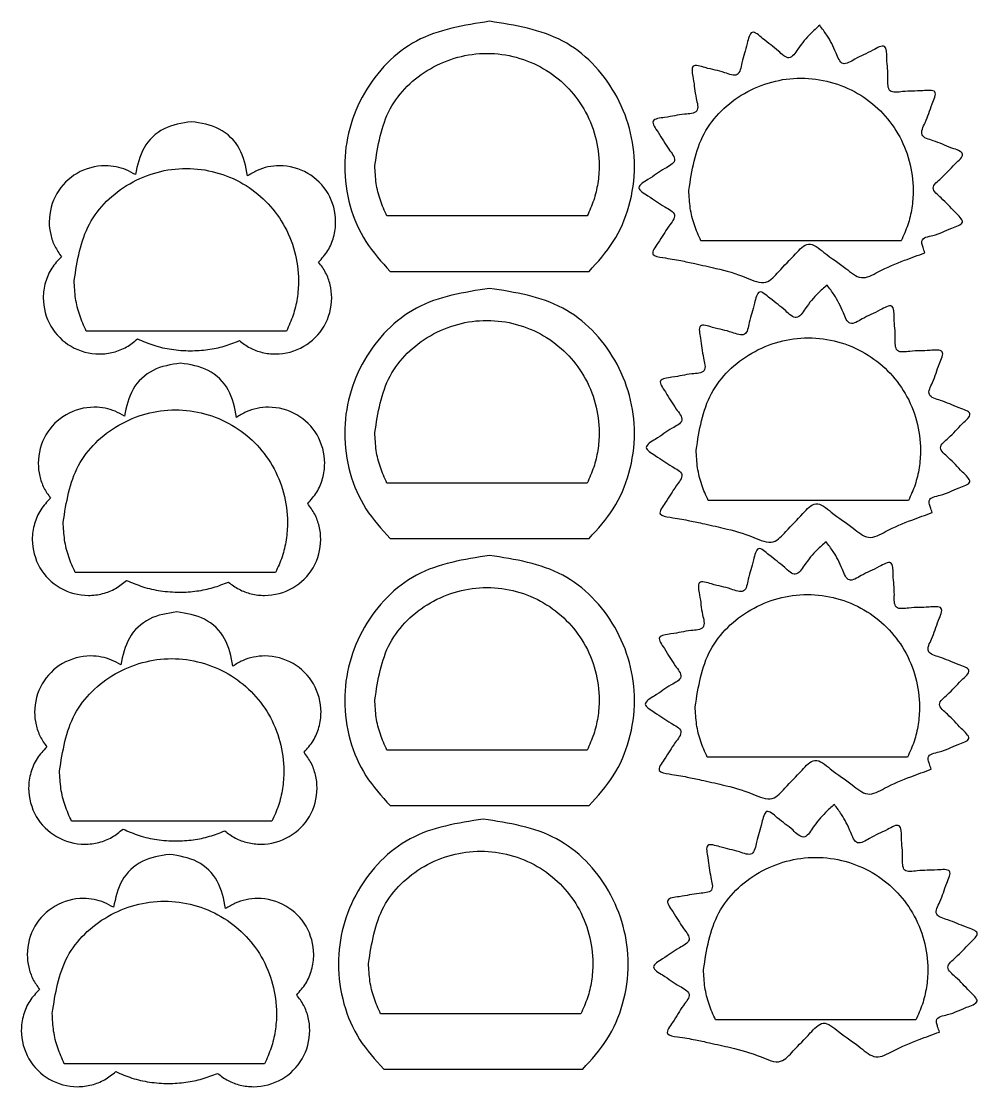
# Model space of a CAD drawing. Extents: x -3 to 216, y 122 to 273.
# Drawn here: x -3.2 to 102.1, y 155.1 to 272.6 of the extents above; entities that cross this region are included whole.
import ezdxf

# ---------------------------------------------------------------- set-up
doc = ezdxf.new("R2010")
doc.units = 0
doc.layers.get('0').update_dxf_attribs({"linetype": 'CONTINUOUS'})

msp = doc.modelspace()

# ---------------------------------------------------------------- linework, layer by layer
at = {"color": 7}
for points in [[(48.36642, 272.550775), (48.36642, 272.550775)], [(84.729729, 272.108826), (84.729729, 272.108826)], [(15.523263, 261.484684), (15.523263, 261.484684)], [(37.41267, 244.981192), (59.32017, 244.981192)], [(48.36642, 243.119028), (48.36642, 243.119028)], [(85.53608, 243.483433), (85.53608, 243.483433)], [(14.313738, 234.875162), (14.313738, 234.875162)], [(37.41267, 215.549445), (59.32017, 215.549445)], [(85.428246, 215.198075), (85.428246, 215.198075)], [(48.36642, 213.687283), (48.36642, 213.687283)], [(13.910564, 207.459288), (13.910564, 207.459288)], [(37.41267, 186.1177), (59.32017, 186.1177)], [(86.342426, 186.232646), (86.342426, 186.232646)], [(47.673463, 184.633677), (47.673463, 184.633677)], [(13.104845, 180.734297), (13.104845, 180.734297)], [(36.719713, 157.064093), (58.627213, 157.064093)]]:
    msp.add_lwpolyline(points, dxfattribs=at)
at = {"color": 1}
for points in [[(35.725396, 256.649247), (35.725396, 256.649247)], [(70.317984, 253.922653), (70.317984, 253.922653)], [(59.117413, 251.096327), (37.051361, 251.096327)], [(93.710004, 248.369733), (71.643948, 248.369733)], [(2.607866, 243.968133), (2.607866, 243.968133)], [(25.999852, 238.415213), (3.93383, 238.415213)], [(35.725396, 227.217499), (35.725396, 227.217499)], [(71.124332, 225.297259), (71.124332, 225.297259)], [(59.117413, 221.664579), (37.051361, 221.664579)], [(94.516352, 219.744339), (72.450297, 219.744339)], [(1.39834, 217.35861), (1.39834, 217.35861)], [(24.790329, 211.805691), (2.724305, 211.805691)], [(35.725396, 197.785754), (35.725396, 197.785754)], [(71.016498, 197.011901), (71.016498, 197.011901)], [(59.117413, 192.232834), (37.051361, 192.232834)], [(94.408518, 191.458981), (72.342462, 191.458981)], [(0.995166, 189.942737), (0.995166, 189.942737)], [(24.387152, 184.389817), (2.321131, 184.389817)], [(35.032439, 168.732148), (35.032439, 168.732148)], [(71.930681, 168.046472), (71.930681, 168.046472)], [(0.189447, 163.217746), (0.189447, 163.217746)], [(58.424456, 163.179228), (36.358404, 163.179228)], [(95.3227, 162.493552), (73.256645, 162.493552)], [(23.581436, 157.664826), (1.515412, 157.664826)]]:
    msp.add_lwpolyline(points, dxfattribs=at)
at = {"color": 7}
for points, knots in [([(48.36642, 272.550775), (45.552331, 272.111539), (40.007843, 271.246132), (33.90176, 264.899734), (32.002527, 257.886938), (32.818974, 252.194559), (34.536501, 248.145175), (36.458192, 246.031184), (37.41267, 244.981192)], [0, 0, 0, 0, 8.346868, 16.445503, 24.792376, 29.230811, 33.519421, 37.751571, 37.751571, 37.751571, 37.751571]), ([(59.32017, 244.981192), (60.2751, 246.031109), (62.197503, 248.144732), (63.914355, 252.194685), (64.730051, 257.886958), (62.831156, 264.899737), (56.724968, 271.246126), (51.180498, 272.111538), (48.36642, 272.550775)], [0, 0, 0, 0, 4.232803, 8.521205, 12.959568, 21.306442, 29.405082, 37.751938, 37.751938, 37.751938, 37.751938]), ([(84.729729, 272.108826), (84.389569, 271.812832), (83.47998, 271.021344), (82.550375, 269.865466), (81.393716, 268.061834), (79.868414, 269.631145), (78.816233, 270.275191), (77.116189, 271.85836), (76.664671, 269.579439), (76.184035, 268.445116), (75.875618, 266.269732), (73.838605, 267.096155), (72.616158, 267.249678), (70.416549, 268.004557), (70.935923, 265.740053), (70.962705, 264.510409), (71.570754, 262.397776), (69.37013, 262.327201), (68.190125, 261.97151), (65.871187, 261.769281), (67.265519, 259.90662), (67.787148, 258.78985), (69.199816, 257.104538), (67.224676, 256.144963), (66.292688, 255.3418), (64.262821, 254.214269), (66.293178, 253.083319), (67.223777, 252.278056), (69.201521, 251.314416), (67.778157, 249.632318), (67.267814, 248.520865), (65.880483, 246.728247), (67.900041, 246.451016), (69.249465, 246.229462), (70.445638, 245.962075), (70.971396, 245.84455)], [0, 0, 0, 0, 1.331565, 3.560607, 4.939311, 6.318974, 8.549424, 9.882001, 11.214615, 13.444811, 14.824472, 16.204969, 18.436737, 19.770189, 21.101666, 23.330712, 24.709372, 26.090937, 28.325038, 29.65949, 30.993416, 33.226167, 34.607134, 35.985459, 38.213336, 39.544592, 40.877142, 43.107751, 44.487405, 45.868491, 48.101844, 49.43579, 50.581078, 52.595111, 54.174569, 54.174569, 54.174569, 54.174569]), ([(96.30966, 247.03516), (96.242485, 247.227689), (96.124512, 247.565811), (95.986335, 247.980872), (95.937281, 248.72246), (97.742694, 248.970611), (98.751104, 249.638784), (100.989879, 250.303754), (99.232715, 251.839933), (98.491263, 252.822778), (96.755512, 254.179212), (98.493477, 255.5285), (99.239731, 256.50762), (100.996292, 258.032549), (98.774203, 258.716764), (97.696049, 259.309868), (95.562851, 259.840412), (96.598232, 261.779983), (96.879092, 262.97936), (97.859615, 265.086346), (95.552537, 264.811452), (94.325552, 264.918275), (92.161258, 264.539004), (92.319914, 266.728797), (92.092027, 267.937602), (92.132466, 270.258739), (90.136006, 269.068505), (88.970908, 268.660893), (87.148412, 267.447949), (86.39453, 269.455568), (85.725451, 270.781961), (85.00075, 271.747673), (84.729729, 272.108826)], [0, 0, 0, 0, 0.609973, 1.071244, 1.328631, 2.709123, 4.941395, 6.274757, 7.609893, 9.845055, 11.227272, 12.607433, 14.839139, 16.17218, 17.504455, 19.73472, 21.114129, 22.494181, 24.72518, 26.058177, 27.390818, 29.621045, 31.000726, 32.378785, 34.606446, 35.937378, 37.270748, 39.502473, 40.882903, 42.263451, 44.495607, 45.829058, 45.829058, 45.829058, 45.829058]), ([(15.523263, 261.484684), (14.477024, 261.325671), (12.416174, 261.012453), (9.99897, 258.715712), (9.571966, 256.683532), (9.35587, 255.655096)], [0, 0, 0, 0, 3.123182, 6.151944, 9.255207, 9.255207, 9.255207, 9.255207]), ([(21.700309, 255.510322), (21.502012, 256.561112), (21.110557, 258.63546), (18.675678, 260.998314), (16.584548, 261.320944), (15.523263, 261.484684)], [0, 0, 0, 0, 3.15566, 6.229542, 9.397267, 9.397267, 9.397267, 9.397267]), ([(9.35587, 255.655096), (9.023526, 255.843555), (8.353134, 256.223706), (7.221086, 256.550584), (5.360957, 256.738778), (2.797163, 256.049109), (0.439267, 253.691229), (-0.269408, 251.054051), (-0.031536, 249.051276), (0.421363, 247.729716), (0.942025, 246.982224), (1.20024, 246.611517)], [0, 0, 0, 0, 1.143051, 2.305719, 3.502275, 6.732525, 9.866012, 13.096263, 14.511971, 15.884152, 17.234196, 17.234196, 17.234196, 17.234196]), ([(29.537434, 246.013115), (29.895499, 246.417547), (30.616619, 247.232048), (31.255389, 248.780342), (31.561755, 250.961902), (30.829666, 253.690913), (28.471125, 256.049196), (25.878016, 256.746814), (23.960591, 256.538504), (22.752225, 256.16121), (22.049051, 255.726111), (21.700309, 255.510322)], [0, 0, 0, 0, 1.611289, 3.245034, 4.935447, 8.165698, 11.299185, 14.529435, 15.814135, 17.060597, 18.287052, 18.287052, 18.287052, 18.287052]), ([(70.971396, 245.84455), (71.754555, 245.673419), (73.691175, 245.250242), (76.162742, 244.591879), (78.794216, 243.324381), (80.457772, 245.292604), (81.789624, 246.563318), (83.503346, 248.554196), (85.567603, 246.685473), (87.294773, 245.65416), (89.275388, 243.870104), (91.598008, 245.214089), (93.807544, 246.131153), (95.557473, 246.763397), (96.30966, 247.03516)], [0, 0, 0, 0, 2.384837, 5.897302, 8.104331, 9.903418, 12.629675, 14.404161, 16.341781, 19.341995, 21.31136, 23.283139, 26.44172, 28.822942, 28.822942, 28.822942, 28.822942]), ([(1.20024, 246.611517), (0.819842, 246.202978), (0.054348, 245.380856), (-0.631812, 243.791854), (-0.955146, 241.574647), (-0.217342, 238.827815), (2.141358, 236.468631), (4.835171, 235.74605), (6.948197, 236.024555), (8.411299, 236.588241), (9.203769, 237.230037), (9.597161, 237.548633)], [0, 0, 0, 0, 1.664678, 3.349917, 5.094647, 8.324897, 11.458383, 14.688633, 16.274221, 17.807167, 19.31827, 19.31827, 19.31827, 19.31827]), ([(20.802707, 237.355599), (21.182499, 237.073763), (21.947469, 236.506095), (23.322871, 236.00839), (25.368869, 235.754651), (28.029352, 236.469542), (30.391972, 238.82597), (31.108907, 241.480224), (30.857116, 243.514592), (30.368474, 244.874923), (29.813063, 245.635614), (29.537434, 246.013115)], [0, 0, 0, 0, 1.41277, 2.845581, 4.327129, 7.559796, 10.696572, 13.927477, 15.391277, 16.80884, 18.205358, 18.205358, 18.205358, 18.205358]), ([(48.36642, 243.119028), (45.552331, 242.679793), (40.007843, 241.814385), (33.90176, 235.467987), (32.002527, 228.45519), (32.818974, 222.762811), (34.536501, 218.713427), (36.458192, 216.599436), (37.41267, 215.549445)], [0, 0, 0, 0, 8.346868, 16.445504, 24.792376, 29.230811, 33.519421, 37.751572, 37.751572, 37.751572, 37.751572]), ([(59.32017, 215.549445), (60.2751, 216.599361), (62.197503, 218.712984), (63.914355, 222.762937), (64.730051, 228.45521), (62.831155, 235.46799), (56.724968, 241.814379), (51.180498, 242.679791), (48.36642, 243.119028)], [0, 0, 0, 0, 4.232803, 8.521205, 12.959568, 21.306442, 29.405082, 37.751938, 37.751938, 37.751938, 37.751938]), ([(85.53608, 243.483433), (85.19592, 243.187439), (84.286329, 242.395952), (83.356724, 241.240073), (82.200067, 239.436441), (80.674764, 241.005752), (79.622583, 241.649798), (77.92254, 243.232967), (77.47102, 240.954046), (76.990384, 239.819723), (76.681969, 237.644337), (74.644955, 238.470762), (73.422508, 238.624284), (71.2229, 239.379163), (71.742272, 237.114659), (71.769054, 235.885015), (72.377106, 233.772382), (70.176479, 233.701807), (68.996474, 233.346116), (66.677535, 233.143888), (68.071869, 231.281226), (68.593497, 230.164456), (70.006168, 228.479144), (68.031026, 227.519569), (67.099038, 226.716407), (65.069169, 225.588876), (67.099527, 224.457925), (68.030126, 223.652662), (70.007873, 222.689023), (68.584505, 221.006925), (68.074163, 219.895472), (66.686832, 218.102853), (68.706389, 217.825622), (70.055814, 217.604069), (71.251989, 217.336682), (71.777747, 217.219156)], [0, 0, 0, 0, 1.331567, 3.560609, 4.939311, 6.318975, 8.549426, 9.882002, 11.214617, 13.444813, 14.824474, 16.204973, 18.43674, 19.770191, 21.101668, 23.330714, 24.709374, 26.090941, 28.325042, 29.659495, 30.993421, 33.226172, 34.60714, 35.985466, 38.213344, 39.5446, 40.87715, 43.107759, 44.487416, 45.868502, 48.101855, 49.435802, 50.58109, 52.595123, 54.174583, 54.174583, 54.174583, 54.174583]), ([(97.116008, 218.409767), (97.048834, 218.602296), (96.930861, 218.940418), (96.792683, 219.355479), (96.74363, 220.097067), (98.549043, 220.345217), (99.557452, 221.013391), (101.796227, 221.67836), (100.039063, 223.214539), (99.297611, 224.197385), (97.561861, 225.553818), (99.299825, 226.903106), (100.04608, 227.882226), (101.80264, 229.407156), (99.580551, 230.09137), (98.502397, 230.684475), (96.369199, 231.215019), (97.40458, 233.15459), (97.685441, 234.353966), (98.665964, 236.460952), (96.358885, 236.186058), (95.131901, 236.292881), (92.967609, 235.913612), (93.126265, 238.103403), (92.898376, 239.312209), (92.938818, 241.633346), (90.942355, 240.443112), (89.777258, 240.0355), (87.954763, 238.822556), (87.200881, 240.830175), (86.5318, 242.156567), (85.807101, 243.12228), (85.53608, 243.483433)], [0, 0, 0, 0, 0.609973, 1.071244, 1.328631, 2.709123, 4.941395, 6.274757, 7.609893, 9.845055, 11.227272, 12.607433, 14.839139, 16.17218, 17.504455, 19.73472, 21.114129, 22.494181, 24.72518, 26.058177, 27.390818, 29.621045, 31.000723, 32.378782, 34.606444, 35.937376, 37.270748, 39.502473, 40.882902, 42.26345, 44.495606, 45.829057, 45.829057, 45.829057, 45.829057]), ([(9.597161, 237.548633), (10.183455, 237.294706), (11.383677, 236.774882), (13.353254, 236.349606), (15.359659, 236.196689), (17.312796, 236.334114), (19.130439, 236.697851), (20.252907, 237.139348), (20.802707, 237.355599)], [0, 0, 0, 0, 1.91293, 3.916028, 6.009765, 7.931259, 9.774388, 11.543914, 11.543914, 11.543914, 11.543914]), ([(14.313738, 234.875162), (13.267498, 234.716149), (11.206649, 234.40293), (8.789447, 232.106189), (8.362441, 230.074009), (8.146344, 229.045574)], [0, 0, 0, 0, 3.123182, 6.151943, 9.255206, 9.255206, 9.255206, 9.255206]), ([(20.490786, 228.900799), (20.292489, 229.951589), (19.901034, 232.025938), (17.466154, 234.388792), (15.375024, 234.711421), (14.313738, 234.875162)], [0, 0, 0, 0, 3.15566, 6.229542, 9.39727, 9.39727, 9.39727, 9.39727]), ([(8.146344, 229.045574), (7.814, 229.234032), (7.143609, 229.614183), (6.01156, 229.941061), (4.151432, 230.129256), (1.587638, 229.439586), (-0.770258, 227.081706), (-1.478933, 224.444528), (-1.241061, 222.441753), (-0.788163, 221.120193), (-0.2675, 220.372701), (-0.009286, 220.001994)], [0, 0, 0, 0, 1.143051, 2.305719, 3.502275, 6.732525, 9.866012, 13.096263, 14.511971, 15.884152, 17.234196, 17.234196, 17.234196, 17.234196]), ([(28.327912, 219.403593), (28.685977, 219.808025), (29.407097, 220.622525), (30.045866, 222.17082), (30.352232, 224.352379), (29.620143, 227.08139), (27.261602, 229.439674), (24.668493, 230.137292), (22.751068, 229.928982), (21.542702, 229.551687), (20.839529, 229.116589), (20.490786, 228.900799)], [0, 0, 0, 0, 1.611289, 3.245034, 4.935447, 8.165698, 11.299185, 14.529435, 15.814135, 17.060597, 18.287052, 18.287052, 18.287052, 18.287052]), ([(-0.009286, 220.001994), (-0.389683, 219.593456), (-1.155177, 218.771333), (-1.841338, 217.182331), (-2.164672, 214.965124), (-1.426867, 212.218292), (0.931835, 209.859108), (3.625648, 209.136528), (5.738673, 209.415032), (7.201774, 209.978718), (7.994244, 210.620515), (8.387636, 210.93911)], [0, 0, 0, 0, 1.664678, 3.349917, 5.094647, 8.324897, 11.458384, 14.688635, 16.274223, 17.807167, 19.318269, 19.318269, 19.318269, 19.318269]), ([(19.593184, 210.746076), (19.972976, 210.464241), (20.737946, 209.896572), (22.113348, 209.398868), (24.159347, 209.145128), (26.819829, 209.860019), (29.182449, 212.216447), (29.899385, 214.870701), (29.647593, 216.905069), (29.158952, 218.2654), (28.60354, 219.026091), (28.327912, 219.403593)], [0, 0, 0, 0, 1.41277, 2.845581, 4.327129, 7.559796, 10.696572, 13.927477, 15.391277, 16.80884, 18.205358, 18.205358, 18.205358, 18.205358]), ([(71.777747, 217.219156), (72.560905, 217.048025), (74.497525, 216.624847), (76.969092, 215.966483), (79.600567, 214.698984), (81.264123, 216.667208), (82.595974, 217.937924), (84.309697, 219.928803), (86.373953, 218.060079), (88.101123, 217.028766), (90.081738, 215.244711), (92.404358, 216.588696), (94.613893, 217.50576), (96.363821, 218.138004), (97.116008, 218.409767)], [0, 0, 0, 0, 2.384835, 5.897301, 8.104331, 9.903418, 12.629676, 14.404163, 16.341782, 19.341996, 21.311362, 23.28314, 26.44172, 28.822942, 28.822942, 28.822942, 28.822942]), ([(85.428246, 215.198075), (85.088085, 214.902081), (84.178496, 214.110594), (83.248891, 212.954714), (82.092233, 211.151082), (80.56693, 212.720393), (79.514748, 213.36444), (77.814706, 214.947608), (77.363186, 212.668688), (76.882549, 211.534365), (76.574135, 209.358979), (74.537121, 210.185404), (73.314674, 210.338926), (71.115066, 211.093805), (71.63444, 208.829301), (71.66122, 207.599657), (72.269271, 205.487024), (70.068646, 205.416449), (68.888641, 205.060758), (66.569704, 204.858529), (67.964036, 202.995868), (68.485665, 201.879098), (69.898333, 200.193786), (67.923192, 199.234211), (66.991204, 198.431049), (64.961338, 197.303517), (66.991694, 196.172567), (67.922292, 195.367303), (69.900039, 194.403664), (68.476672, 192.721567), (67.966331, 191.610114), (66.579, 189.817495), (68.598557, 189.540264), (69.947982, 189.318711), (71.144155, 189.051323), (71.669913, 188.933798)], [0, 0, 0, 0, 1.331566, 3.560608, 4.939311, 6.318975, 8.549426, 9.882002, 11.214617, 13.444813, 14.824474, 16.204973, 18.43674, 19.770191, 21.101668, 23.330714, 24.709374, 26.09094, 28.32504, 29.659492, 30.993418, 33.226169, 34.607136, 35.985462, 38.213339, 39.544594, 40.877143, 43.107752, 44.487407, 45.868493, 48.101846, 49.435792, 50.58108, 52.595113, 54.174571, 54.174571, 54.174571, 54.174571]), ([(97.008177, 190.124409), (96.941002, 190.316937), (96.823029, 190.655059), (96.684852, 191.070121), (96.635798, 191.811709), (98.441211, 192.059859), (99.449621, 192.728032), (101.688396, 193.393002), (99.931231, 194.929181), (99.189778, 195.912026), (97.45403, 197.268461), (99.191994, 198.617748), (99.938248, 199.596868), (101.694809, 201.121798), (99.47272, 201.806012), (98.394566, 202.399117), (96.261368, 202.929661), (97.296749, 204.869231), (97.577609, 206.068608), (98.558132, 208.175594), (96.251053, 207.9007), (95.024069, 208.007523), (92.859775, 207.628253), (93.01843, 209.818045), (92.790542, 211.02685), (92.830984, 213.347988), (90.834522, 212.157754), (89.669424, 211.750141), (87.846928, 210.537197), (87.093046, 212.544816), (86.423966, 213.871209), (85.699266, 214.836922), (85.428246, 215.198075)], [0, 0, 0, 0, 0.609973, 1.071244, 1.328631, 2.709123, 4.941395, 6.274757, 7.609893, 9.845056, 11.227272, 12.607433, 14.839139, 16.17218, 17.504455, 19.73472, 21.114129, 22.494181, 24.72518, 26.058177, 27.390818, 29.621045, 31.000726, 32.378785, 34.606447, 35.937379, 37.27075, 39.502475, 40.882905, 42.263452, 44.495609, 45.82906, 45.82906, 45.82906, 45.82906]), ([(48.36642, 213.687283), (45.552331, 213.248048), (40.007843, 212.38264), (33.90176, 206.036242), (32.002527, 199.023445), (32.818974, 193.331066), (34.536501, 189.281682), (36.458192, 187.167691), (37.41267, 186.1177)], [0, 0, 0, 0, 8.346868, 16.445504, 24.792376, 29.230811, 33.519421, 37.751572, 37.751572, 37.751572, 37.751572]), ([(59.32017, 186.1177), (60.2751, 187.167616), (62.197503, 189.28124), (63.914355, 193.331192), (64.730051, 199.023465), (62.831155, 206.036245), (56.724968, 212.382635), (51.180498, 213.248046), (48.36642, 213.687283)], [0, 0, 0, 0, 4.232803, 8.521205, 12.959568, 21.306442, 29.405082, 37.751938, 37.751938, 37.751938, 37.751938]), ([(8.387636, 210.93911), (8.97393, 210.685183), (10.174152, 210.16536), (12.143729, 209.740083), (14.150135, 209.587166), (16.103273, 209.724592), (17.920916, 210.088329), (19.043385, 210.529825), (19.593184, 210.746076)], [0, 0, 0, 0, 1.912931, 3.916028, 6.009765, 7.931261, 9.77439, 11.543917, 11.543917, 11.543917, 11.543917]), ([(13.910564, 207.459288), (12.864324, 207.300275), (10.803475, 206.987056), (8.386271, 204.690315), (7.959266, 202.658135), (7.74317, 201.6297)], [0, 0, 0, 0, 3.123182, 6.151944, 9.255207, 9.255207, 9.255207, 9.255207]), ([(20.087609, 201.484926), (19.889312, 202.535715), (19.497857, 204.610064), (17.062978, 206.972917), (14.971849, 207.295547), (13.910564, 207.459288)], [0, 0, 0, 0, 3.15566, 6.229542, 9.397267, 9.397267, 9.397267, 9.397267]), ([(7.74317, 201.6297), (7.410826, 201.818158), (6.740435, 202.198309), (5.608386, 202.525188), (3.748258, 202.713382), (1.184463, 202.023712), (-1.173432, 199.665833), (-1.882107, 197.028654), (-1.644236, 195.025879), (-1.191337, 193.704319), (-0.670674, 192.956827), (-0.41246, 192.58612)], [0, 0, 0, 0, 1.143051, 2.305719, 3.502275, 6.732525, 9.866012, 13.096263, 14.511971, 15.884152, 17.234196, 17.234196, 17.234196, 17.234196]), ([(27.924737, 191.987719), (28.282802, 192.392151), (29.003922, 193.206651), (29.642692, 194.754946), (29.949058, 196.936506), (29.216969, 199.665517), (26.858427, 202.0238), (24.265316, 202.721418), (22.347891, 202.513108), (21.139525, 202.135813), (20.436352, 201.700715), (20.087609, 201.484926)], [0, 0, 0, 0, 1.61129, 3.245034, 4.935447, 8.165698, 11.299185, 14.529438, 15.814137, 17.060599, 18.287055, 18.287055, 18.287055, 18.287055]), ([(-0.41246, 192.58612), (-0.792858, 192.177582), (-1.558352, 191.35546), (-2.244512, 189.766457), (-2.567846, 187.54925), (-1.830041, 184.802418), (0.528661, 182.443235), (3.222474, 181.720654), (5.335499, 181.999158), (6.7986, 182.562845), (7.59107, 183.204641), (7.984461, 183.523237)], [0, 0, 0, 0, 1.664678, 3.349917, 5.094647, 8.324897, 11.458384, 14.688635, 16.274223, 17.807167, 19.318269, 19.318269, 19.318269, 19.318269]), ([(19.190007, 183.330202), (19.569799, 183.048367), (20.334769, 182.480699), (21.710171, 181.982994), (23.75617, 181.729254), (26.416653, 182.444145), (28.779275, 184.800573), (29.496211, 187.454828), (29.244419, 189.489195), (28.755777, 190.849527), (28.200366, 191.610218), (27.924737, 191.987719)], [0, 0, 0, 0, 1.41277, 2.845581, 4.327129, 7.559798, 10.696574, 13.927479, 15.39128, 16.808843, 18.205361, 18.205361, 18.205361, 18.205361]), ([(71.669913, 188.933798), (72.453071, 188.762667), (74.389691, 188.339489), (76.861257, 187.681125), (79.492733, 186.413625), (81.156288, 188.38185), (82.48814, 189.652566), (84.201863, 191.643445), (86.266119, 189.774721), (87.993289, 188.743408), (89.973904, 186.959352), (92.296524, 188.303338), (94.50606, 189.220402), (96.255989, 189.852646), (97.008177, 190.124409)], [0, 0, 0, 0, 2.384835, 5.897301, 8.104331, 9.903418, 12.629676, 14.404163, 16.341782, 19.341998, 21.311362, 23.28314, 26.44172, 28.822945, 28.822945, 28.822945, 28.822945]), ([(86.342426, 186.232646), (86.002266, 185.936652), (85.092677, 185.145164), (84.163072, 183.989285), (83.006413, 182.185654), (81.481112, 183.754965), (80.42893, 184.399011), (78.728885, 185.98218), (78.277368, 183.703259), (77.796732, 182.568935), (77.488315, 180.393551), (75.451302, 181.219975), (74.228856, 181.373497), (72.029245, 182.128377), (72.54862, 179.863872), (72.575402, 178.634228), (73.183451, 176.521595), (70.982827, 176.45102), (69.802822, 176.09533), (67.483888, 175.8931), (68.878217, 174.030439), (69.399846, 172.913669), (70.812512, 171.228358), (68.837374, 170.268781), (67.905386, 169.46562), (65.875521, 168.338088), (67.905877, 167.207138), (68.836475, 166.401875), (70.814217, 165.438235), (69.390855, 163.756137), (68.880513, 162.644684), (67.493183, 160.852066), (69.512739, 160.574835), (70.862163, 160.353282), (72.058335, 160.085894), (72.584093, 159.968369)], [0, 0, 0, 0, 1.331565, 3.560608, 4.939311, 6.318973, 8.549424, 9.882002, 11.214616, 13.444813, 14.824474, 16.204971, 18.436738, 19.77019, 21.101668, 23.330714, 24.709374, 26.090939, 28.325039, 29.659489, 30.993415, 33.226165, 34.607132, 35.985456, 38.213333, 39.544588, 40.877137, 43.107745, 44.487399, 45.868484, 48.101836, 49.435782, 50.58107, 52.595101, 54.174558, 54.174558, 54.174558, 54.174558]), ([(97.922357, 161.15898), (97.855182, 161.351508), (97.737209, 161.68963), (97.599032, 162.104692), (97.549978, 162.84628), (99.355391, 163.09443), (100.363801, 163.762603), (102.602576, 164.427573), (100.845411, 165.963752), (100.10396, 166.946598), (98.368209, 168.303031), (100.106174, 169.652319), (100.852428, 170.631439), (102.608989, 172.156368), (100.3869, 172.840583), (99.308746, 173.433688), (97.175548, 173.964232), (98.210929, 175.903802), (98.491789, 177.103179), (99.472312, 179.210165), (97.165233, 178.935271), (95.938249, 179.042094), (93.773955, 178.662824), (93.932613, 180.852616), (93.704724, 182.061421), (93.745163, 184.382559), (91.748703, 183.192324), (90.583605, 182.784712), (88.761108, 181.571768), (88.007229, 183.579388), (87.338148, 184.905781), (86.613447, 185.871493), (86.342426, 186.232646)], [0, 0, 0, 0, 0.609973, 1.071244, 1.328631, 2.709123, 4.941395, 6.274757, 7.609893, 9.845055, 11.227272, 12.607433, 14.839139, 16.17218, 17.504455, 19.73472, 21.114129, 22.494181, 24.72518, 26.058177, 27.390818, 29.621045, 31.000726, 32.378785, 34.606447, 35.937379, 37.270749, 39.502474, 40.882905, 42.263451, 44.495608, 45.82906, 45.82906, 45.82906, 45.82906]), ([(47.673463, 184.633677), (44.859374, 184.194441), (39.314886, 183.329033), (33.208803, 176.982636), (31.30957, 169.969839), (32.126017, 164.27746), (33.843543, 160.228076), (35.765234, 158.114085), (36.719713, 157.064093)], [0, 0, 0, 0, 8.346868, 16.445504, 24.792376, 29.230811, 33.519421, 37.751572, 37.751572, 37.751572, 37.751572]), ([(58.627213, 157.064093), (59.582143, 158.11401), (61.504546, 160.227633), (63.221398, 164.277586), (64.037094, 169.969859), (62.138198, 176.982639), (56.032011, 183.329028), (50.487541, 184.19444), (47.673463, 184.633677)], [0, 0, 0, 0, 4.232803, 8.521205, 12.959568, 21.306442, 29.405082, 37.751938, 37.751938, 37.751938, 37.751938]), ([(7.984461, 183.523237), (8.570755, 183.269309), (9.770978, 182.749486), (11.740555, 182.324209), (13.74696, 182.171293), (15.700097, 182.308718), (17.517739, 182.672455), (18.640208, 183.113951), (19.190007, 183.330202)], [0, 0, 0, 0, 1.912931, 3.916028, 6.009765, 7.931259, 9.774388, 11.543914, 11.543914, 11.543914, 11.543914]), ([(13.104845, 180.734297), (12.058606, 180.575284), (9.997757, 180.262065), (7.580554, 177.965324), (7.153548, 175.933144), (6.937451, 174.904709)], [0, 0, 0, 0, 3.12318, 6.151942, 9.255206, 9.255206, 9.255206, 9.255206]), ([(19.281893, 174.759935), (19.083596, 175.810724), (18.692141, 177.885073), (16.257261, 180.247927), (14.16613, 180.570556), (13.104845, 180.734297)], [0, 0, 0, 0, 3.15566, 6.229542, 9.39727, 9.39727, 9.39727, 9.39727]), ([(6.937451, 174.904709), (6.605107, 175.093167), (5.934716, 175.473318), (4.802668, 175.800197), (2.942539, 175.988391), (0.378744, 175.298721), (-1.979151, 172.940842), (-2.687827, 170.303663), (-2.449954, 168.300888), (-1.997055, 166.979329), (-1.476393, 166.231836), (-1.218179, 165.861129)], [0, 0, 0, 0, 1.14305, 2.305718, 3.502275, 6.732526, 9.866012, 13.096263, 14.511972, 15.884152, 17.234195, 17.234195, 17.234195, 17.234195]), ([(27.119018, 165.262728), (27.477083, 165.66716), (28.198203, 166.48166), (28.836973, 168.029955), (29.143339, 170.211515), (28.41125, 172.940525), (26.052709, 175.298809), (23.4596, 175.996427), (21.542175, 175.788117), (20.333809, 175.410822), (19.630636, 174.975724), (19.281893, 174.759935)], [0, 0, 0, 0, 1.61129, 3.245034, 4.935447, 8.165698, 11.299185, 14.529435, 15.814135, 17.060597, 18.287052, 18.287052, 18.287052, 18.287052]), ([(-1.218179, 165.861129), (-1.598576, 165.452591), (-2.364069, 164.630468), (-3.05023, 163.041466), (-3.373565, 160.824259), (-2.63576, 158.077427), (-0.277058, 155.718244), (2.416755, 154.995663), (4.52978, 155.274167), (5.992881, 155.837854), (6.785351, 156.47965), (7.178742, 156.798246)], [0, 0, 0, 0, 1.664677, 3.349917, 5.094646, 8.324897, 11.458384, 14.688634, 16.274222, 17.807166, 19.318269, 19.318269, 19.318269, 19.318269]), ([(18.384291, 156.605211), (18.764083, 156.323376), (19.529053, 155.755708), (20.904455, 155.258003), (22.950454, 155.004263), (25.610936, 155.719154), (27.973556, 158.075583), (28.690491, 160.729837), (28.4387, 162.764204), (27.950058, 164.124536), (27.394647, 164.885227), (27.119018, 165.262728)], [0, 0, 0, 0, 1.41277, 2.845581, 4.327129, 7.559796, 10.696572, 13.927477, 15.391277, 16.80884, 18.205359, 18.205359, 18.205359, 18.205359]), ([(72.584093, 159.968369), (73.367252, 159.797238), (75.303872, 159.37406), (77.775439, 158.715696), (80.406913, 157.448197), (82.07047, 159.41642), (83.402322, 160.687136), (85.116043, 162.678016), (87.1803, 160.809292), (88.90747, 159.777979), (90.888085, 157.993923), (93.210705, 159.337908), (95.420241, 160.254973), (97.170169, 160.887217), (97.922357, 161.15898)], [0, 0, 0, 0, 2.384837, 5.897303, 8.104331, 9.90342, 12.629677, 14.404163, 16.341783, 19.341998, 21.311362, 23.283142, 26.441722, 28.822945, 28.822945, 28.822945, 28.822945]), ([(7.178742, 156.798246), (7.765036, 156.544318), (8.96526, 156.024495), (10.934837, 155.599218), (12.941243, 155.446302), (14.894381, 155.583727), (16.712023, 155.947464), (17.834491, 156.38896), (18.384291, 156.605211)], [0, 0, 0, 0, 1.912931, 3.916029, 6.009768, 7.931262, 9.774391, 11.543917, 11.543917, 11.543917, 11.543917])]:
    msp.add_open_spline(points, degree=3, knots=knots, dxfattribs=at)
at = {"color": 1}
for points, knots in [([(35.725396, 256.649247), (36.064887, 258.829015), (36.733676, 263.123111), (41.650667, 267.852425), (48.067608, 269.607014), (54.55138, 267.850326), (59.271709, 263.131327), (60.608635, 258.144779), (60.327738, 254.703906), (59.893845, 252.823263), (59.374778, 251.668757), (59.117413, 251.096327)], [0, 0, 0, 0, 6.465307, 12.736512, 19.195787, 25.655062, 31.926267, 38.391574, 40.354319, 42.26529, 44.144589, 44.144589, 44.144589, 44.144589]), ([(70.317984, 253.922653), (70.657475, 256.102418), (71.326265, 260.396511), (76.243255, 265.12582), (82.660196, 266.880409), (89.143968, 265.123721), (93.864297, 260.404727), (95.201225, 255.418182), (94.920328, 251.977312), (94.486435, 250.096669), (93.967368, 248.942163), (93.710004, 248.369733)], [0, 0, 0, 0, 6.465299, 12.736503, 19.195778, 25.655055, 31.926259, 38.391558, 40.354302, 42.265274, 44.144573, 44.144573, 44.144573, 44.144573]), ([(2.607866, 243.968133), (2.947357, 246.147899), (3.616147, 250.441991), (8.533137, 255.171301), (14.950073, 256.925888), (21.433838, 255.16921), (26.154159, 250.450211), (27.491072, 245.463666), (27.210177, 242.022793), (26.776283, 240.14215), (26.257216, 238.987643), (25.999852, 238.415213)], [0, 0, 0, 0, 6.465299, 12.736503, 19.195778, 25.655042, 31.926231, 38.391541, 40.354285, 42.265256, 44.144556, 44.144556, 44.144556, 44.144556]), ([(37.051361, 251.096327), (36.794332, 251.66886), (36.275976, 252.823503), (35.817932, 254.702479), (35.756512, 255.994636), (35.725396, 256.649247)], [0, 0, 0, 0, 1.88052, 3.792491, 5.755635, 5.755635, 5.755635, 5.755635]), ([(71.643948, 248.369733), (71.38692, 248.942266), (70.868563, 250.096909), (70.41052, 251.975885), (70.349099, 253.268042), (70.317984, 253.922653)], [0, 0, 0, 0, 1.88052, 3.792491, 5.755635, 5.755635, 5.755635, 5.755635]), ([(3.93383, 238.415213), (3.676802, 238.987747), (3.158445, 240.142389), (2.700402, 242.021366), (2.638981, 243.313523), (2.607866, 243.968133)], [0, 0, 0, 0, 1.88052, 3.792491, 5.755635, 5.755635, 5.755635, 5.755635]), ([(35.725396, 227.217499), (36.064887, 229.397267), (36.733676, 233.691363), (41.650667, 238.420678), (48.067608, 240.175267), (54.55138, 238.418579), (59.271709, 233.699579), (60.608635, 228.713031), (60.327738, 225.272159), (59.893845, 223.391516), (59.374778, 222.237009), (59.117413, 221.664579)], [0, 0, 0, 0, 6.465307, 12.736513, 19.195788, 25.655063, 31.926268, 38.391575, 40.35432, 42.265291, 44.14459, 44.14459, 44.14459, 44.14459]), ([(71.124332, 225.297259), (71.463823, 227.477025), (72.132613, 231.771117), (77.049603, 236.500427), (83.466544, 238.255016), (89.950316, 236.498328), (94.670646, 231.779333), (96.007573, 226.792789), (95.726677, 223.351919), (95.292783, 221.471276), (94.773717, 220.316769), (94.516352, 219.744339)], [0, 0, 0, 0, 6.465299, 12.736503, 19.195778, 25.655055, 31.926259, 38.391558, 40.354302, 42.265274, 44.144573, 44.144573, 44.144573, 44.144573]), ([(1.39834, 217.35861), (1.737831, 219.538376), (2.406621, 223.832468), (7.323612, 228.561778), (13.740548, 230.316365), (20.224315, 228.559688), (24.944637, 223.840689), (26.28155, 218.854143), (26.000654, 215.41327), (25.566761, 213.532627), (25.047694, 212.37812), (24.790329, 211.805691)], [0, 0, 0, 0, 6.465299, 12.736503, 19.195778, 25.655044, 31.926234, 38.391543, 40.354287, 42.265259, 44.144558, 44.144558, 44.144558, 44.144558]), ([(37.051361, 221.664579), (36.794332, 222.237113), (36.275976, 223.391755), (35.817932, 225.270732), (35.756512, 226.562889), (35.725396, 227.217499)], [0, 0, 0, 0, 1.88052, 3.792491, 5.755635, 5.755635, 5.755635, 5.755635]), ([(72.450297, 219.744339), (72.193268, 220.316873), (71.674912, 221.471515), (71.216868, 223.350492), (71.155448, 224.642649), (71.124332, 225.297259)], [0, 0, 0, 0, 1.88052, 3.792491, 5.755635, 5.755635, 5.755635, 5.755635]), ([(2.724305, 211.805691), (2.467276, 212.378224), (1.94892, 213.532866), (1.490876, 215.411843), (1.429456, 216.704), (1.39834, 217.35861)], [0, 0, 0, 0, 1.88052, 3.792491, 5.755635, 5.755635, 5.755635, 5.755635]), ([(35.725396, 197.785754), (36.064887, 199.965523), (36.733676, 204.259618), (41.650667, 208.988933), (48.067608, 210.743522), (54.55138, 208.986834), (59.271709, 204.267834), (60.608635, 199.281286), (60.327738, 195.840414), (59.893845, 193.959771), (59.374778, 192.805264), (59.117413, 192.232834)], [0, 0, 0, 0, 6.465307, 12.736513, 19.195788, 25.655063, 31.926268, 38.391575, 40.35432, 42.265291, 44.14459, 44.14459, 44.14459, 44.14459]), ([(71.016498, 197.011901), (71.355989, 199.191667), (72.02478, 203.485759), (76.941771, 208.215068), (83.358712, 209.969658), (89.842483, 208.212969), (94.562812, 203.493975), (95.899739, 198.507431), (95.618843, 195.06656), (95.184949, 193.185917), (94.665882, 192.031411), (94.408518, 191.458981)], [0, 0, 0, 0, 6.4653, 12.736504, 19.19578, 25.655055, 31.926258, 38.391558, 40.354302, 42.265273, 44.144573, 44.144573, 44.144573, 44.144573]), ([(0.995166, 189.942737), (1.334657, 192.122502), (2.003447, 196.416594), (6.920437, 201.145904), (13.337374, 202.900491), (19.82114, 201.143814), (24.541462, 196.424815), (25.878376, 191.43827), (25.597479, 187.997396), (25.163584, 186.116753), (24.644517, 184.962247), (24.387152, 184.389817)], [0, 0, 0, 0, 6.465299, 12.736503, 19.195778, 25.655043, 31.926233, 38.391543, 40.354287, 42.265259, 44.144558, 44.144558, 44.144558, 44.144558]), ([(37.051361, 192.232834), (36.794332, 192.805368), (36.275976, 193.96001), (35.817932, 195.838987), (35.756512, 197.131144), (35.725396, 197.785754)], [0, 0, 0, 0, 1.88052, 3.792491, 5.755635, 5.755635, 5.755635, 5.755635]), ([(72.342462, 191.458981), (72.085434, 192.031515), (71.567077, 193.186157), (71.109034, 195.065134), (71.047614, 196.357291), (71.016498, 197.011901)], [0, 0, 0, 0, 1.88052, 3.792491, 5.755635, 5.755635, 5.755635, 5.755635]), ([(2.321131, 184.389817), (2.064102, 184.96235), (1.545745, 186.116993), (1.087702, 187.995969), (1.026282, 189.288126), (0.995166, 189.942737)], [0, 0, 0, 0, 1.88052, 3.792491, 5.755635, 5.755635, 5.755635, 5.755635]), ([(35.032439, 168.732148), (35.37193, 170.911916), (36.040719, 175.206012), (40.957709, 179.935326), (47.374651, 181.689916), (53.858423, 179.933227), (58.578752, 175.214228), (59.915677, 170.22768), (59.634781, 166.786807), (59.200888, 164.906164), (58.681821, 163.751658), (58.424456, 163.179228)], [0, 0, 0, 0, 6.465307, 12.736513, 19.195788, 25.655063, 31.926268, 38.391575, 40.35432, 42.265291, 44.14459, 44.14459, 44.14459, 44.14459]), ([(71.930681, 168.046472), (72.270172, 170.226238), (72.938962, 174.52033), (77.855952, 179.249639), (84.272893, 181.004229), (90.756665, 179.247541), (95.476994, 174.528546), (96.813922, 169.542002), (96.533025, 166.101131), (96.099132, 164.220488), (95.580065, 163.065982), (95.3227, 162.493552)], [0, 0, 0, 0, 6.465299, 12.736503, 19.195778, 25.655055, 31.926259, 38.391558, 40.354302, 42.265274, 44.144573, 44.144573, 44.144573, 44.144573]), ([(0.189447, 163.217746), (0.528938, 165.397511), (1.197728, 169.691603), (6.114718, 174.420913), (12.531655, 176.1755), (19.015421, 174.418823), (23.735744, 169.699824), (25.072656, 164.713279), (24.791761, 161.272405), (24.357867, 159.391762), (23.838801, 158.237255), (23.581436, 157.664826)], [0, 0, 0, 0, 6.465299, 12.736503, 19.195778, 25.655044, 31.926234, 38.391543, 40.354287, 42.265259, 44.144558, 44.144558, 44.144558, 44.144558]), ([(36.358404, 163.179228), (36.101375, 163.751761), (35.583019, 164.906404), (35.124975, 166.78538), (35.063555, 168.077537), (35.032439, 168.732148)], [0, 0, 0, 0, 1.88052, 3.792491, 5.755635, 5.755635, 5.755635, 5.755635]), ([(73.256645, 162.493552), (72.999616, 163.066085), (72.48126, 164.220728), (72.023217, 166.099705), (71.961796, 167.391862), (71.930681, 168.046472)], [0, 0, 0, 0, 1.88052, 3.792491, 5.755635, 5.755635, 5.755635, 5.755635]), ([(1.515412, 157.664826), (1.258383, 158.237359), (0.740026, 159.392002), (0.281983, 161.270978), (0.220563, 162.563135), (0.189447, 163.217746)], [0, 0, 0, 0, 1.88052, 3.792491, 5.755635, 5.755635, 5.755635, 5.755635])]:
    msp.add_open_spline(points, degree=3, knots=knots, dxfattribs=at)

doc.saveas('drawing.dxf')
